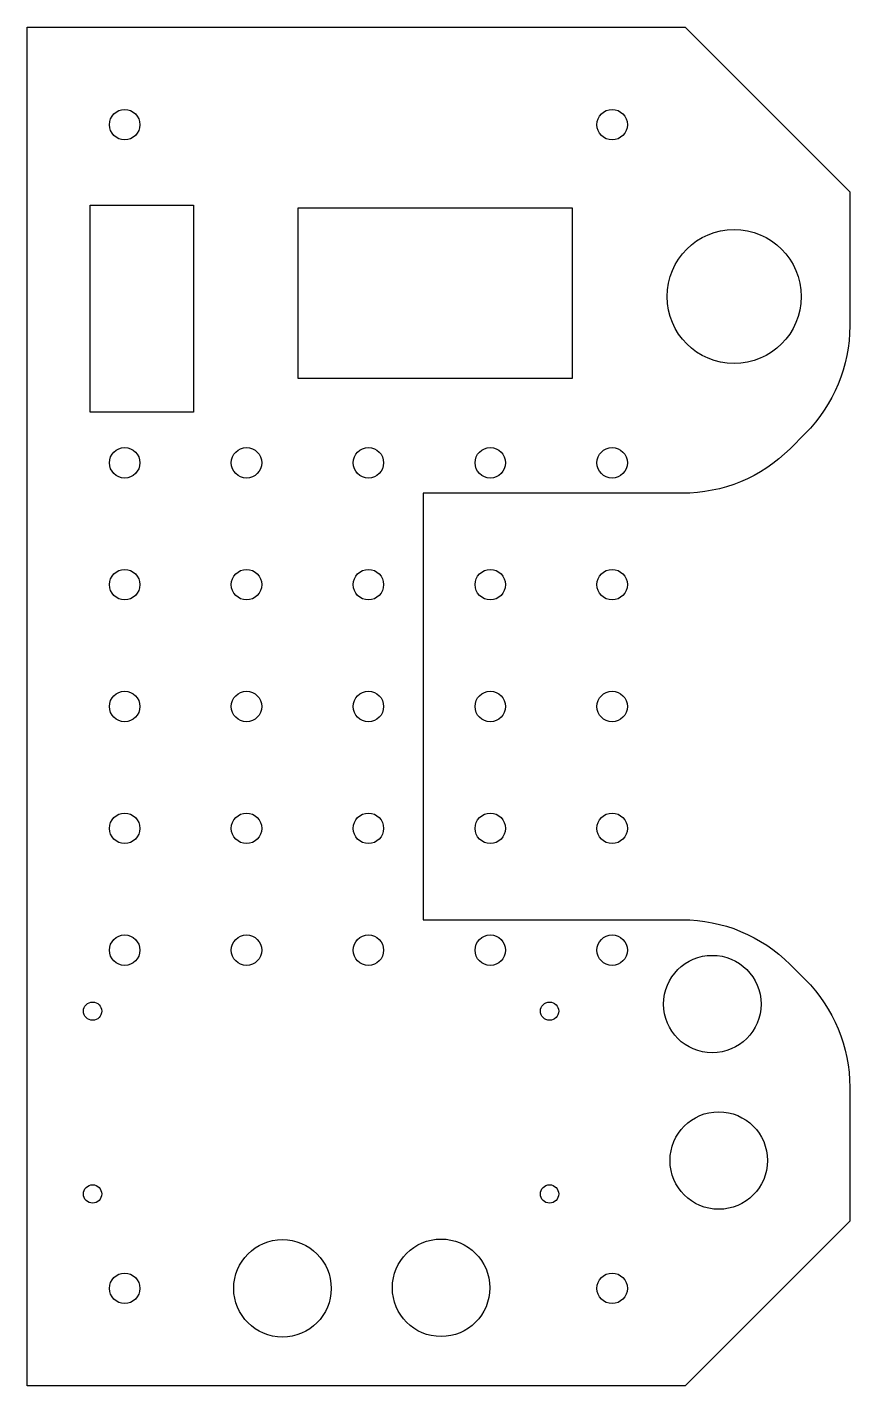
# Model space of a CAD drawing. Header units: millimetres. Extents: x 15 to 150, y -130 to 93.
import ezdxf

# ---------------------------------------------------------------- set-up
doc = ezdxf.new("R2010")
doc.units = ezdxf.units.MM
doc.layers.get('0').update_dxf_attribs({"linetype": 'CONTINUOUS'})

msp = doc.modelspace()

# ---------------------------------------------------------------- linework, layer by layer
msp.add_lwpolyline([(123.18, 93.26), (150.19, 66.25), (150.19, 44.25, -0.198912), (142.87, 26.57), (140.38, 24.08, -0.198912), (122.7, 16.76), (80.19, 16.76), (80.19, -53.24), (122.7, -53.24, -0.198912), (140.38, -60.56), (142.87, -63.05, -0.198912), (150.19, -80.73), (150.19, -102.73), (123.18, -129.74), (15.18, -129.74), (15.18, 93.26)], format="xyb", close=True)
for points in [[(42.49, 30.06), (25.49, 30.06), (25.49, 64.06), (42.49, 64.06)], [(104.63, 35.61), (59.63, 35.61), (59.63, 63.61), (104.63, 63.61)]]:
    msp.add_lwpolyline(points, close=True)
for centre, radius in [((31.18, 77.26), 2.5), ((111.18, 77.26), 2.5), ((131.2, 49.05), 11), ((31.18, 21.76), 2.5), ((51.18, 21.76), 2.5), ((71.18, 21.76), 2.5), ((91.18, 21.76), 2.5), ((111.18, 21.76), 2.5), ((31.18, 1.76), 2.5), ((51.18, 1.76), 2.5), ((71.18, 1.76), 2.5), ((91.18, 1.76), 2.5), ((111.18, 1.76), 2.5), ((31.18, -18.24), 2.5), ((51.18, -18.24), 2.5), ((71.18, -18.24), 2.5), ((91.18, -18.24), 2.5), ((111.18, -18.24), 2.5), ((31.18, -38.24), 2.5), ((51.18, -38.24), 2.5), ((71.18, -38.24), 2.5), ((91.18, -38.24), 2.5), ((111.18, -38.24), 2.5), ((31.18, -58.24), 2.5), ((31.18, -58.24), 2.5), ((31.18, -58.24), 2.5), ((51.18, -58.24), 2.5), ((71.18, -58.24), 2.5), ((91.18, -58.24), 2.5), ((111.18, -58.24), 2.5), ((127.62, -67.08), 8), ((25.91, -68.24), 1.5), ((100.91, -68.24), 1.5), ((128.68, -92.76), 8), ((25.91, -98.24), 1.5), ((100.91, -98.24), 1.5), ((57.08, -113.74), 8), ((83.11, -113.65), 8), ((31.18, -113.74), 2.5), ((111.18, -113.74), 2.5)]:
    msp.add_circle(centre, radius)

doc.saveas('drawing.dxf')
